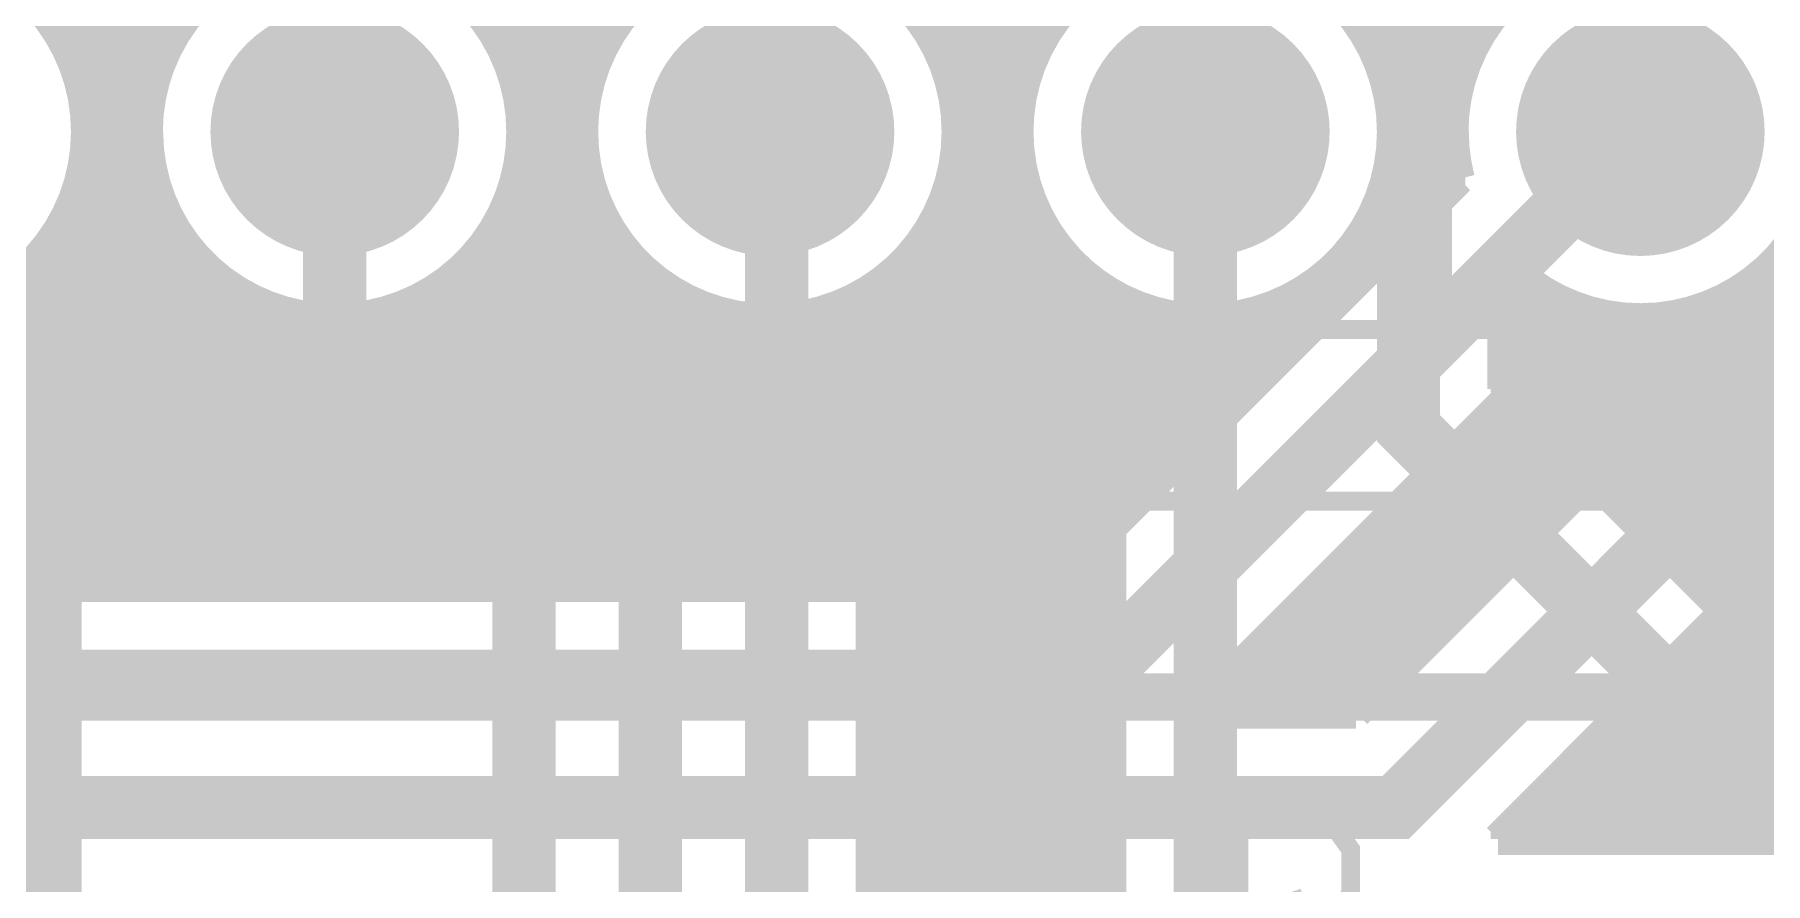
# Model space of a CAD drawing. Extents: x -5 to 100, y -56 to 115.
# Drawn here: x 64.14 to 78.05, y 95.66 to 102.48 of the extents above; entities that cross this region are included whole.
import ezdxf

# ---------------------------------------------------------------- set-up
doc = ezdxf.new("R2010")
doc.units = 0
doc.header["$MEASUREMENT"] = 0
doc.layers.get('0').update_dxf_attribs({"linetype": 'CONTINUOUS'})
for name, color, linetype in [('22-314-0_BOT', 7, 'CONTINUOUS'), ('22-314-0_DRD', 7, 'CONTINUOUS'), ('22-314-0_DRL', 2, 'CONTINUOUS'), ('22-314-0_SMB', 4, 'CONTINUOUS'), ('22-314-0_SMT', 3, 'CONTINUOUS'), ('22-314-0_SST', 5, 'CONTINUOUS'), ('22-314-0_TOP', 10, 'CONTINUOUS'), ('THRUHOLE_TAP', 12, 'CONTINUOUS')]:
    doc.layers.add(name, color=color, linetype=linetype)

# ---------------------------------------------------------------- blocks, each defined once
blk = doc.blocks.new('ROUND_1')
at = {"const_width": 0.99949}
blk.add_lwpolyline([(-0.499744, 0, 1), (0.499744, 0, 1)], format="xyb", close=True, dxfattribs=at)
blk = doc.blocks.new('ROUND_17')
at = {"const_width": 0.54991}
blk.add_lwpolyline([(-0.274954, 0, 1), (0.274954, 0, 1)], format="xyb", close=True, dxfattribs=at)

msp = doc.modelspace()

# ---------------------------------------------------------------- linework, layer by layer
at = {"layer": '22-314-0_BOT'}
for points, const_width in [([(71.628, 113.665), (71.628, 88.75776)], 0.254), ([(71.8566, 113.665), (71.8566, 88.52916)], 0.254), ([(63.05042, 106.299), (64.77, 104.57942), (64.77, 99.06), (64.262, 98.552), (64.262, 69.596), (65.278, 68.58), (65.278, 66.802)], 0.508), ([(75.41514, 11.3538), (75.41514, 11.40714), (78.232, 14.224), (78.232, 22.86), (76.2, 24.892), (76.2, 44.958), (78.486, 47.244), (78.486, 68.58), (69.088, 77.978), (69.088, 98.298), (68.326, 99.06), (68.326, 104.52354), (66.55054, 106.299)], 0.508), ([(88.41486, 11.3538), (88.21166, 11.3538), (85.09, 14.478), (85.09, 18.288), (77.724, 25.654), (77.724, 43.942), (80.01, 46.228), (80.01, 69.596), (78.74, 70.866), (78.74, 95.758), (75.184, 99.314), (75.184, 104.66578), (73.55078, 106.299)], 0.508), ([(72.0852, 105.9434), (72.0852, 102.05466)], 0.254), ([(71.3994, 105.62844), (71.3994, 102.36962)], 0.254), ([(72.3138, 105.4354), (72.3138, 102.56266)], 0.254), ([(72.23506, 102.4382), (71.36384, 102.4382)], 0.254), ([(72.13092, 102.2096), (71.46798, 102.2096)], 0.254), ([(72.06996, 101.981), (71.52894, 101.981)], 0.254), ([(75.41514, 17.85366), (75.438, 17.87652), (75.438, 45.72), (77.724, 48.006), (77.724, 68.326), (68.072, 77.978), (68.072, 98.298), (66.55054, 99.81946), (66.55054, 101.69906)], 0.508), ([(74.295, 85.0138), (70.104, 89.2048), (70.104, 101.64572), (70.05066, 101.69906)], 0.508), ([(72.04456, 101.7524), (71.55434, 101.7524)], 0.254), ([(73.55078, 101.69906), (73.55078, 95.35922), (76.962, 91.948), (76.962, 71.374), (79.248, 69.088), (79.248, 46.736), (76.962, 44.45), (76.962, 25.146), (79.502, 22.606), (79.502, 13.7668), (81.915, 11.3538)], 0.508), ([(72.05218, 101.5238), (71.54672, 101.5238)], 0.254), ([(72.0852, 101.346), (72.0852, 88.30056)], 0.254), ([(72.0979, 101.2952), (71.501, 101.2952)], 0.254), ([(72.18172, 101.0666), (71.41718, 101.0666)], 0.254), ([(71.3994, 101.0285), (71.3994, 88.98636)], 0.254), ([(72.3138, 100.838), (71.2851, 100.838)], 0.254), ([(72.3138, 100.838), (72.3138, 88.07196)], 0.254), ([(71.1708, 100.69322), (71.1708, 89.21496)], 0.254), ([(75.946, 100.6729), (75.946, 99.62896)], 0.254), ([(75.9714, 100.64496), (75.9714, 99.60356)], 0.254), ([(72.50938, 100.6094), (71.08952, 100.6094)], 0.254), ([(72.5424, 100.57892), (72.5424, 87.84336)], 0.254), ([(76.0095, 100.6094), (75.946, 100.6094)], 0.254), ([(78.0288, 100.55352), (78.0288, 97.54616)], 0.254), ([(79.50962, 100.6094), (78.08976, 100.6094)], 0.254), ([(70.866, 100.4316), (70.866, 89.51976)], 0.254), ([(72.78878, 100.3808), (70.866, 100.3808)], 0.254), ([(70.9422, 100.48494), (70.9422, 89.44356)], 0.254), ([(72.771, 100.40874), (72.771, 92.16644)], 0.254), ([(72.78878, 100.39858), (72.78878, 95.35922)], 0.254), ([(76.31938, 100.3808), (75.946, 100.3808)], 0.254), ([(76.2, 100.45446), (76.2, 99.37496)], 0.254), ([(79.8195, 100.3808), (77.77734, 100.3808)], 0.254), ([(77.8002, 100.3935), (77.8002, 97.77476)], 0.254), ([(76.4286, 100.32492), (76.4286, 99.14636)], 0.254), ([(76.6572, 100.24364), (76.6572, 98.91776)], 0.254), ([(77.343, 100.22078), (77.343, 98.23196)], 0.254), ([(77.5716, 100.28682), (77.5716, 98.00336)], 0.254), ([(72.78878, 100.1522), (70.866, 100.1522)], 0.254), ([(83.058, 100.1522), (75.946, 100.1522)], 0.254), ([(76.8858, 100.20046), (76.8858, 98.68916)], 0.254), ([(77.1144, 100.19284), (77.1144, 98.46056)], 0.254), ([(72.78878, 99.9236), (70.866, 99.9236)], 0.254), ([(83.058, 99.9236), (75.946, 99.9236)], 0.254), ([(72.78878, 99.695), (70.866, 99.695)], 0.254), ([(83.058, 99.695), (75.946, 99.695)], 0.254), ([(75.946, 99.62896), (79.27848, 96.29648)], 0.254), ([(72.78878, 99.4664), (70.866, 99.4664)], 0.254), ([(83.058, 99.4664), (76.10856, 99.4664)], 0.254), ([(72.78878, 99.2378), (70.866, 99.2378)], 0.254), ([(83.058, 99.2378), (76.33716, 99.2378)], 0.254), ([(72.78878, 99.0092), (70.866, 99.0092)], 0.254), ([(83.058, 99.0092), (76.56576, 99.0092)], 0.254), ([(72.78878, 98.7806), (70.866, 98.7806)], 0.254), ([(83.058, 98.7806), (76.79436, 98.7806)], 0.254), ([(72.78878, 98.552), (70.866, 98.552)], 0.254), ([(83.058, 98.552), (77.02296, 98.552)], 0.254), ([(72.78878, 98.3234), (70.866, 98.3234)], 0.254), ([(83.058, 98.3234), (77.25156, 98.3234)], 0.254), ([(72.78878, 98.0948), (70.866, 98.0948)], 0.254), ([(83.058, 98.0948), (77.48016, 98.0948)], 0.254), ([(72.78878, 97.8662), (70.866, 97.8662)], 0.254), ([(83.058, 97.8662), (77.70876, 97.8662)], 0.254), ([(72.78878, 97.6376), (70.866, 97.6376)], 0.254), ([(83.058, 97.6376), (77.93736, 97.6376)], 0.254), ([(72.78878, 97.409), (70.866, 97.409)], 0.254), ([(83.058, 97.409), (78.16596, 97.409)], 0.254), ([(72.78878, 97.1804), (70.866, 97.1804)], 0.254), ([(72.78878, 96.9518), (70.866, 96.9518)], 0.254), ([(72.78878, 96.7232), (70.866, 96.7232)], 0.254), ([(72.78878, 96.4946), (70.866, 96.4946)], 0.254), ([(72.78878, 96.266), (70.866, 96.266)], 0.254), ([(72.78878, 96.0374), (70.866, 96.0374)], 0.254), ([(72.78878, 95.8088), (70.866, 95.8088)], 0.254), ([(72.78878, 95.5802), (70.866, 95.5802)], 0.254)]:
    msp.add_lwpolyline(points, dxfattribs=dict(at, const_width=const_width))
at = {"layer": '22-314-0_BOT', "const_width": 0.254}
for points in [[(71.55688, 101.69906, 0.4142136), (70.05066, 103.20528)], [(73.55078, 103.20782, 0.4142136), (72.04202, 101.69906)], [(78.55712, 101.69906, 0.4142136), (77.04836, 103.20782)], [(70.866, 100.4316, 0.2551169), (71.55772, 101.69906)], [(72.04202, 101.69906, 0.2662306), (72.78803, 100.3973)], [(77.04836, 100.19284, 0.4142136), (78.55458, 101.69906)], [(75.946, 100.6729, 0.2082292), (77.04836, 100.19301)]]:
    msp.add_lwpolyline(points, format="xyb", dxfattribs=at)
at = {"layer": '22-314-0_DRD', "const_width": 0.254}
for points in [[(66.55054, 102.33406), (65.91554, 101.69906)], [(67.18554, 101.69906), (66.55054, 102.33406)], [(70.05066, 102.33406), (69.41566, 101.69906)], [(70.68566, 101.69906), (70.05066, 102.33406)], [(73.55078, 102.33406), (72.91578, 101.69906)], [(74.18578, 101.69906), (73.55078, 102.33406)], [(77.04836, 102.33406), (76.41336, 101.69906)], [(77.68336, 101.69906), (77.04836, 102.33406)], [(65.91554, 101.69906), (66.55054, 101.06406)], [(66.55054, 101.06406), (67.18554, 101.69906)], [(69.41566, 101.69906), (70.05066, 101.06406)], [(70.05066, 101.06406), (70.68566, 101.69906)], [(72.91578, 101.69906), (73.55078, 101.06406)], [(73.55078, 101.06406), (74.18578, 101.69906)], [(76.41336, 101.69906), (77.04836, 101.06406)], [(77.04836, 101.06406), (77.68336, 101.69906)]]:
    msp.add_lwpolyline(points, dxfattribs=at)
at = {"layer": '22-314-0_SST'}
for points, const_width in [([(61.46038, 103.2891), (61.46038, 100.10902), (64.64046, 100.10902), (64.64046, 103.2891), (61.46038, 103.2891)], 0.1524), ([(64.9605, 103.2891), (64.9605, 100.10902), (68.14058, 100.10902), (68.14058, 103.2891), (64.9605, 103.2891)], 0.1524), ([(68.46062, 103.2891), (68.46062, 100.10902), (71.6407, 100.10902), (71.6407, 103.2891), (68.46062, 103.2891)], 0.1524), ([(71.96074, 103.2891), (71.96074, 100.10902), (75.13828, 100.10902), (75.13828, 103.2891), (71.96074, 103.2891)], 0.1524), ([(75.45832, 103.2891), (75.45832, 100.10902), (78.6384, 100.10902), (78.6384, 103.2891), (75.45832, 103.2891)], 0.1524), ([(73.4314, 101.58222), (73.66762, 101.58222), (73.66762, 101.81844), (73.4314, 101.81844), (73.23328, 102.01656), (73.23328, 101.38156), (73.4314, 101.58222), (73.4314, 101.81844)], 0.1524), ([(73.66762, 101.81844), (73.86828, 102.01656), (73.86828, 101.38156), (73.66762, 101.58222)], 0.1524), ([(76.93152, 101.58222), (77.16774, 101.58222), (77.16774, 101.81844), (76.93152, 101.81844), (76.7334, 102.01656), (76.7334, 101.38156), (76.93152, 101.58222), (76.93152, 101.81844)], 0.1524), ([(77.16774, 101.81844), (77.3684, 102.01656), (77.3684, 101.38156), (77.16774, 101.58222)], 0.1524), ([(66.23304, 102.01656), (66.4337, 101.81844), (66.4337, 101.58222), (66.23304, 101.38156), (66.23304, 102.01656), (66.86804, 102.01656), (66.66738, 101.81844), (66.66738, 101.58222), (66.4337, 101.58222)], 0.1524), ([(66.66738, 101.58222), (66.86804, 101.38156), (66.86804, 102.01656)], 0.1524), ([(69.73316, 102.01656), (69.93128, 101.81844), (69.93128, 101.58222), (69.73316, 101.38156), (69.73316, 102.01656), (70.36816, 102.01656), (70.1675, 101.81844), (70.1675, 101.58222), (69.93128, 101.58222)], 0.1524), ([(70.1675, 101.58222), (70.36816, 101.38156), (70.36816, 102.01656)], 0.1524), ([(73.86828, 102.01656), (73.23328, 102.01656)], 0.1524), ([(77.3684, 102.01656), (76.7334, 102.01656)], 0.1524), ([(66.4337, 101.81844), (66.66738, 101.81844)], 0.1524), ([(69.93128, 101.81844), (70.1675, 101.81844)], 0.1524), ([(66.86804, 101.38156), (66.23304, 101.38156)], 0.1524), ([(70.36816, 101.38156), (69.73316, 101.38156)], 0.1524), ([(73.86828, 101.38156), (73.23328, 101.38156)], 0.1524), ([(77.3684, 101.38156), (76.7334, 101.38156)], 0.1524), ([(53.9496, 98.7298), (82.64906, 98.7298)], 0.1524), ([(98.044, 76.073), (54.229, 76.073), (54.229, 97.155), (98.044, 97.155), (98.044, 76.073)], 0.381), ([(73.46442, 95.758), (73.46442, 95.58782), (73.52538, 95.42018), (73.7616, 95.42018), (73.82002, 95.58782), (73.82002, 96.43618)], 0.1524), ([(73.88098, 96.43618), (73.64222, 96.43618)], 0.1524), ([(74.2442, 95.58782), (74.30262, 95.42018), (74.65822, 95.42018), (74.71918, 95.58782), (74.71918, 95.92818), (74.5998, 96.09582), (74.2442, 96.09582), (74.2442, 96.43618), (74.71918, 96.43618)], 0.1524)]:
    msp.add_lwpolyline(points, dxfattribs=dict(at, const_width=const_width))
at = {"layer": '22-314-0_TOP'}
for points, const_width in [([(64.77, 113.665), (64.77, 98.044)], 0.254), ([(64.9986, 113.665), (64.9986, 98.044)], 0.254), ([(68.199, 113.665), (68.199, 98.044)], 0.254), ([(68.4276, 113.665), (68.4276, 98.044)], 0.254), ([(71.628, 113.665), (71.628, 98.044)], 0.254), ([(71.8566, 113.665), (71.8566, 98.044)], 0.254), ([(75.057, 113.665), (75.057, 100.78466)], 0.254), ([(75.2856, 113.665), (75.2856, 101.01326)], 0.254), ([(75.5142, 113.665), (75.5142, 101.24186)], 0.254), ([(64.5414, 106.07802), (64.5414, 101.92004)], 0.254), ([(72.0852, 105.9434), (72.0852, 102.05466)], 0.254), ([(67.9704, 105.79354), (67.9704, 102.20452)], 0.254), ([(68.6562, 105.72496), (68.6562, 102.2731)], 0.254), ([(65.2272, 105.57764), (65.2272, 102.42042)], 0.254), ([(71.3994, 105.62844), (71.3994, 102.36962)], 0.254), ([(74.8284, 105.50144), (74.8284, 102.49662)], 0.254), ([(75.7428, 105.54716), (75.7428, 102.4509)], 0.254), ([(64.3128, 105.47604), (64.3128, 102.52202)], 0.254), ([(72.3138, 105.4354), (72.3138, 102.56266)], 0.254), ([(65.23736, 102.4382), (64.3636, 102.4382)], 0.254), ([(68.73494, 102.4382), (67.86372, 102.4382)], 0.254), ([(72.23506, 102.4382), (71.36384, 102.4382)], 0.254), ([(75.73518, 102.4382), (74.86396, 102.4382)], 0.254), ([(65.13068, 102.2096), (64.46774, 102.2096)], 0.254), ([(68.6308, 102.2096), (67.96786, 102.2096)], 0.254), ([(72.13092, 102.2096), (71.46798, 102.2096)], 0.254), ([(75.63104, 102.2096), (74.9681, 102.2096)], 0.254), ([(65.06972, 101.981), (64.53124, 101.981)], 0.254), ([(68.56984, 101.981), (68.03136, 101.981)], 0.254), ([(72.06996, 101.981), (71.52894, 101.981)], 0.254), ([(75.56754, 101.981), (75.02906, 101.981)], 0.254), ([(38.1, 96.266), (75.07986, 96.266), (80.41386, 101.6), (80.44942, 101.6), (80.54848, 101.69906)], 0.508), ([(77.04836, 101.69906), (72.6313, 97.282), (51.562, 97.282)], 0.508), ([(65.04432, 101.7524), (64.55664, 101.7524)], 0.254), ([(68.54444, 101.7524), (68.05676, 101.7524)], 0.254), ([(72.04456, 101.7524), (71.55434, 101.7524)], 0.254), ([(75.54214, 101.7524), (75.05446, 101.7524)], 0.254), ([(64.5414, 101.48062), (64.5414, 98.044)], 0.254), ([(65.05448, 101.5238), (64.54648, 101.5238)], 0.254), ([(68.55206, 101.5238), (68.0466, 101.5238)], 0.254), ([(72.05218, 101.5238), (71.54672, 101.5238)], 0.254), ([(75.5523, 101.5238), (75.04684, 101.5238)], 0.254), ([(72.0852, 101.346), (72.0852, 98.044)], 0.254), ([(79.0829, 101.34854), (74.76236, 97.028)], 0.254), ([(65.09766, 101.2952), (64.50076, 101.2952)], 0.254), ([(67.9704, 101.1936), (67.9704, 98.044)], 0.254), ([(68.59778, 101.2952), (68.00088, 101.2952)], 0.254), ([(72.0979, 101.2952), (71.501, 101.2952)], 0.254), ([(75.5904, 101.31806), (72.31634, 98.044)], 0.254), ([(75.56754, 101.2952), (75.00112, 101.2952)], 0.254), ([(65.18148, 101.0666), (64.41694, 101.0666)], 0.254), ([(68.6816, 101.0666), (67.91706, 101.0666)], 0.254), ([(68.6562, 101.12502), (68.6562, 98.044)], 0.254), ([(72.18172, 101.0666), (71.41718, 101.0666)], 0.254), ([(75.33894, 101.0666), (74.9173, 101.0666)], 0.254), ([(65.2272, 100.9777), (65.2272, 98.044)], 0.254), ([(71.3994, 101.0285), (71.3994, 98.044)], 0.254), ([(65.31356, 100.838), (64.2874, 100.838)], 0.254), ([(64.3128, 100.8761), (64.3128, 98.044)], 0.254), ([(67.7418, 100.77704), (67.7418, 98.044)], 0.254), ([(68.81368, 100.838), (67.78752, 100.838)], 0.254), ([(72.3138, 100.838), (71.2851, 100.838)], 0.254), ([(72.3138, 100.838), (72.3138, 98.044)], 0.254), ([(75.11034, 100.838), (74.78522, 100.838)], 0.254), ([(74.8284, 100.9015), (74.8284, 100.55606)], 0.254), ([(65.4558, 100.66274), (65.4558, 98.044)], 0.254), ([(68.8848, 100.74402), (68.8848, 98.044)], 0.254), ([(71.1708, 100.69322), (71.1708, 98.044)], 0.254), ([(64.0842, 100.60178), (64.0842, 98.044)], 0.254), ([(65.50914, 100.6094), (64.08928, 100.6094)], 0.254), ([(67.5132, 100.54082), (67.5132, 98.044)], 0.254), ([(69.00926, 100.6094), (67.5894, 100.6094)], 0.254), ([(69.1134, 100.51796), (69.1134, 98.044)], 0.254), ([(72.50938, 100.6094), (71.08952, 100.6094)], 0.254), ([(72.5424, 100.57892), (72.5424, 98.27006)], 0.254), ([(74.88174, 100.6094), (74.58964, 100.6094)], 0.254), ([(74.5998, 100.61702), (74.5998, 100.32746)], 0.254), ([(78.0288, 100.55352), (78.0288, 100.2919)], 0.254), ([(78.34376, 100.6094), (78.08976, 100.6094)], 0.254), ([(65.82156, 100.3808), (63.7794, 100.3808)], 0.254), ([(65.6844, 100.46716), (65.6844, 98.044)], 0.254), ([(69.32168, 100.3808), (67.27952, 100.3808)], 0.254), ([(67.2846, 100.38334), (67.2846, 98.044)], 0.254), ([(69.342, 100.3681), (69.342, 98.044)], 0.254), ([(72.8218, 100.3808), (70.7771, 100.3808)], 0.254), ([(70.9422, 100.48494), (70.9422, 98.044)], 0.254), ([(72.771, 100.40874), (72.771, 98.49866)], 0.254), ([(74.65314, 100.3808), (74.27722, 100.3808)], 0.254), ([(74.3712, 100.43668), (74.3712, 100.09886)], 0.254), ([(78.11516, 100.3808), (77.77734, 100.3808)], 0.254), ([(77.8002, 100.3935), (77.8002, 100.0633)], 0.254), ([(65.913, 100.33508), (65.913, 98.044)], 0.254), ([(66.1416, 100.24872), (66.1416, 98.044)], 0.254), ([(66.8274, 100.21824), (66.8274, 98.044)], 0.254), ([(67.056, 100.2792), (67.056, 98.044)], 0.254), ([(69.5706, 100.27158), (69.5706, 98.044)], 0.254), ([(69.7992, 100.21316), (69.7992, 98.044)], 0.254), ([(70.485, 100.25634), (70.485, 98.044)], 0.254), ([(70.7136, 100.34524), (70.7136, 98.044)], 0.254), ([(72.9996, 100.29698), (72.9996, 98.72726)], 0.254), ([(73.2282, 100.2284), (73.2282, 98.95586)], 0.254), ([(76.66736, 100.2411), (73.45426, 97.028)], 0.254), ([(73.914, 100.23602), (73.914, 99.64166)], 0.254), ([(74.1426, 100.31476), (74.1426, 99.87026)], 0.254), ([(80.13954, 100.24872), (75.90282, 96.012)], 0.254), ([(76.6572, 100.23094), (76.6572, 98.9203)], 0.254), ([(77.343, 100.22078), (77.343, 99.6061)], 0.254), ([(77.5716, 100.28682), (77.5716, 99.8347)], 0.254), ([(74.42454, 100.1522), (58.9153, 100.1522)], 0.254), ([(66.3702, 100.203), (66.3702, 98.044)], 0.254), ([(66.5988, 100.19284), (66.5988, 98.044)], 0.254), ([(70.0278, 100.19284), (70.0278, 98.044)], 0.254), ([(70.2564, 100.20554), (70.2564, 98.044)], 0.254), ([(73.4568, 100.19538), (73.4568, 99.18446)], 0.254), ([(73.6854, 100.19792), (73.6854, 99.41306)], 0.254), ([(77.88656, 100.1522), (76.57846, 100.1522)], 0.254), ([(76.8858, 100.20046), (76.8858, 99.1489)], 0.254), ([(77.1144, 100.19284), (77.1144, 99.3775)], 0.254), ([(76.4286, 100.00234), (76.4286, 98.6917)], 0.254), ([(74.19594, 99.9236), (59.02452, 99.9236)], 0.254), ([(77.65796, 99.9236), (76.34986, 99.9236)], 0.254), ([(73.96734, 99.695), (59.08802, 99.695)], 0.254), ([(77.42936, 99.695), (76.12126, 99.695)], 0.254), ([(76.2, 99.77374), (76.2, 98.4631)], 0.254), ([(75.9714, 99.54514), (75.9714, 98.2345)], 0.254), ([(73.73874, 99.4664), (59.1058, 99.4664)], 0.254), ([(77.20076, 99.4664), (75.89266, 99.4664)], 0.254), ([(73.51014, 99.2378), (59.08548, 99.2378)], 0.254), ([(76.97216, 99.2378), (75.66406, 99.2378)], 0.254), ([(75.7428, 99.31654), (75.7428, 98.0059)], 0.254), ([(73.28154, 99.0092), (59.02198, 99.0092)], 0.254), ([(76.74356, 99.0092), (75.43546, 99.0092)], 0.254), ([(75.5142, 99.08794), (75.5142, 97.7773)], 0.254), ([(75.2856, 98.85934), (75.2856, 97.5487)], 0.254), ([(73.05294, 98.7806), (58.91022, 98.7806)], 0.254), ([(76.51496, 98.7806), (75.20686, 98.7806)], 0.254), ([(72.82434, 98.552), (58.72988, 98.552)], 0.254), ([(76.28636, 98.552), (74.97826, 98.552)], 0.254), ([(75.057, 98.63074), (75.057, 97.3201)], 0.254), ([(74.8284, 98.40214), (74.8284, 97.0915)], 0.254), ([(72.59574, 98.3234), (58.42762, 98.3234)], 0.254), ([(76.05776, 98.3234), (74.74966, 98.3234)], 0.254), ([(74.5998, 98.17354), (74.5998, 97.028)], 0.254), ([(78.0288, 98.13798), (78.0288, 96.012)], 0.254), ([(72.36714, 98.0948), (52.15636, 98.0948)], 0.254), ([(72.31634, 98.044), (52.21986, 98.044)], 0.254), ([(75.82916, 98.0948), (74.52106, 98.0948)], 0.254), ([(84.328, 98.0948), (77.98562, 98.0948)], 0.254), ([(75.60056, 97.8662), (74.29246, 97.8662)], 0.254), ([(74.3712, 97.94494), (74.3712, 97.028)], 0.254), ([(84.328, 97.8662), (77.75702, 97.8662)], 0.254), ([(77.8002, 97.90938), (77.8002, 96.012)], 0.254), ([(74.1426, 97.71634), (74.1426, 97.028)], 0.254), ([(75.37196, 97.6376), (74.06386, 97.6376)], 0.254), ([(84.328, 97.6376), (77.52842, 97.6376)], 0.254), ([(77.5716, 97.68078), (77.5716, 96.012)], 0.254), ([(73.914, 97.48774), (73.914, 97.028)], 0.254), ([(77.343, 97.45218), (77.343, 96.012)], 0.254), ([(75.14336, 97.409), (73.83526, 97.409)], 0.254), ([(84.328, 97.409), (77.29982, 97.409)], 0.254), ([(74.91476, 97.1804), (73.60666, 97.1804)], 0.254), ([(73.6854, 97.25914), (73.6854, 97.028)], 0.254), ([(84.328, 97.1804), (77.07122, 97.1804)], 0.254), ([(77.1144, 97.22358), (77.1144, 96.012)], 0.254), ([(74.76236, 97.028), (73.45426, 97.028)], 0.254), ([(84.328, 96.9518), (76.84262, 96.9518)], 0.254), ([(76.8858, 96.99498), (76.8858, 96.012)], 0.254), ([(76.6572, 96.76638), (76.6572, 96.012)], 0.254), ([(84.328, 96.7232), (76.61402, 96.7232)], 0.254), ([(84.328, 96.4946), (76.38542, 96.4946)], 0.254), ([(76.4286, 96.53778), (76.4286, 96.012)], 0.254), ([(84.328, 96.266), (76.15682, 96.266)], 0.254), ([(76.2, 96.30918), (76.2, 96.012)], 0.254), ([(84.328, 96.0374), (75.92822, 96.0374)], 0.254), ([(75.9714, 96.08058), (75.9714, 96.012)], 0.254), ([(79.2988, 96.012), (75.90282, 96.012)], 0.254)]:
    msp.add_lwpolyline(points, dxfattribs=dict(at, const_width=const_width))
at = {"layer": '22-314-0_TOP', "const_width": 0.254}
for points in [[(64.55664, 101.69906, 0.4142136), (63.05042, 103.20528)], [(66.55054, 103.20782, 0.4142136), (65.04178, 101.69906)], [(68.05676, 101.69906, 0.4142136), (66.55054, 103.20528)], [(70.05066, 103.20782, 0.4142136), (68.5419, 101.69906)], [(71.55688, 101.69906, 0.4142136), (70.05066, 103.20528)], [(73.55078, 103.20782, 0.4142136), (72.04202, 101.69906)], [(75.057, 101.69906, 0.4142136), (73.55078, 103.20528)], [(77.04836, 103.20782, 0.4142136), (75.5396, 101.69906)], [(78.55712, 101.69906, 0.4142136), (77.04836, 103.20782)], [(63.05042, 100.19284, 0.4142136), (64.55664, 101.69906)], [(65.04432, 101.69906, 0.4142136), (66.55054, 100.19284)], [(66.55054, 100.19284, 0.4142136), (68.05676, 101.69906)], [(68.5419, 101.69906, 0.4142136), (70.05066, 100.1903)], [(70.05066, 100.19284, 0.4142136), (71.55688, 101.69906)], [(72.04202, 101.69906, 0.4142136), (73.55078, 100.1903)], [(73.55078, 100.19284, 0.4142136), (75.057, 101.69906)], [(75.54214, 101.69906, 0.0639892), (75.59108, 101.31824)], [(77.04836, 100.19284, 0.4142136), (78.55458, 101.69906)], [(76.66736, 100.2411, 0.0639891), (77.04836, 100.19214)]]:
    msp.add_lwpolyline(points, format="xyb", dxfattribs=at)

# ---------------------------------------------------------------- block references
at = {"layer": '22-314-0_BOT'}
for p in [(66.55054, 101.69906), (70.05066, 101.69906), (73.55078, 101.69906), (77.04836, 101.69906)]:
    msp.add_blockref('ROUND_1', p, dxfattribs=at)
at = {"layer": '22-314-0_DRL'}
for p in [(66.55054, 101.69906), (70.05066, 101.69906), (73.55078, 101.69906), (77.04836, 101.69906)]:
    msp.add_blockref('ROUND_17', p, dxfattribs=at)
at = {"layer": '22-314-0_SMB'}
for p in [(66.55054, 101.69906), (70.05066, 101.69906), (73.55078, 101.69906), (77.04836, 101.69906)]:
    msp.add_blockref('ROUND_1', p, dxfattribs=at)
at = {"layer": '22-314-0_SMT'}
for p in [(66.55054, 101.69906), (70.05066, 101.69906), (73.55078, 101.69906), (77.04836, 101.69906)]:
    msp.add_blockref('ROUND_1', p, dxfattribs=at)
at = {"layer": '22-314-0_TOP'}
for p in [(66.55054, 101.69906), (70.05066, 101.69906), (73.55078, 101.69906), (77.04836, 101.69906)]:
    msp.add_blockref('ROUND_1', p, dxfattribs=at)
at = {"layer": 'THRUHOLE_TAP'}
for p in [(66.55054, 101.69906), (70.05066, 101.69906), (73.55078, 101.69906), (77.04836, 101.69906)]:
    msp.add_blockref('ROUND_17', p, dxfattribs=at)

doc.saveas('drawing.dxf')
